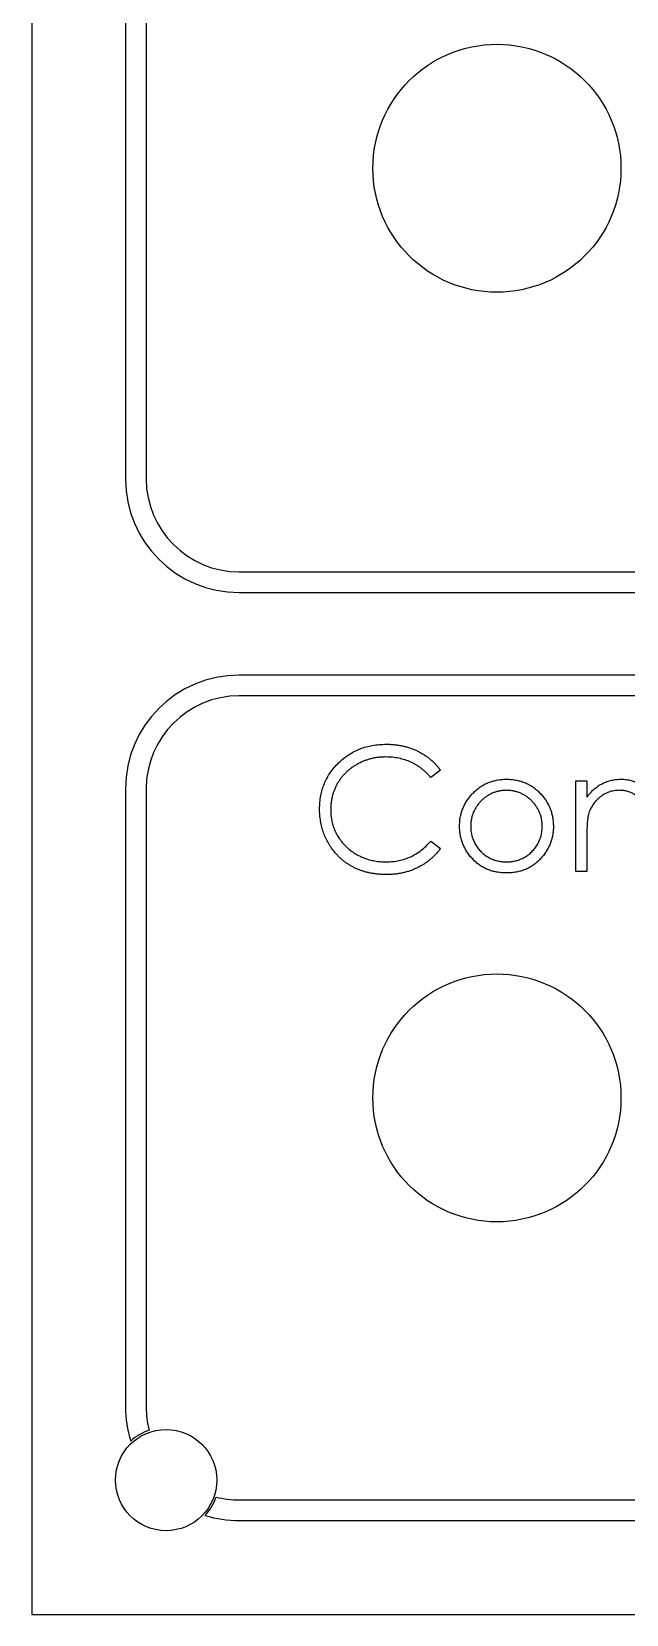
# Model space of a CAD drawing. Header units: millimetres. Extents: x -156 to 156, y -100 to 100.
# Drawn here: x -155.5 to -126.7, y -100.5 to -23.9 of the extents above; entities that cross this region are included whole.
import ezdxf

# ---------------------------------------------------------------- set-up
doc = ezdxf.new("R2010")
doc.units = ezdxf.units.MM

msp = doc.modelspace()

# ---------------------------------------------------------------- linework, layer by layer
at = {"color": 7, "linetype": 'Continuous', "lineweight": 25}
for p, q in [((-155.5, 100.5), (-155.5, -100.5)), ((-150.964, 90.464), (-150.964, -45.536)), ((-149.964, 90.464), (-149.964, -45.536)), ((-145.464, -50.036), (-80.536, -50.036)), ((-145.464, -51.036), (-80.536, -51.036)), ((-80.536, -55.036), (-145.464, -55.036)), ((-80.536, -56.036), (-145.464, -56.036)), ((-135.731, -59.636), (-136.202, -59.997)), ((-129.192, -64.536), (-129.192, -60.151)), ((-129.192, -60.151), (-128.654, -60.151)), ((-128.654, -60.151), (-128.654, -60.942)), ((-150.964, -60.536), (-150.964, -90.464)), ((-149.964, -60.536), (-149.964, -90.464)), ((-136.202, -63.074), (-135.731, -63.431)), ((-128.654, -62.95), (-128.654, -64.536)), ((-128.654, -64.536), (-129.192, -64.536)), ((-145.464, -94.964), (-80.536, -94.964)), ((-145.464, -95.964), (-80.536, -95.964)), ((-155.5, -100.5), (155.5, -100.5))]:
    msp.add_line(p, q, dxfattribs=at)
for centre, radius in [((-133, -30.5), 6), ((-133, -75.5), 6), ((-149, -94), 2.45)]:
    msp.add_circle(centre, radius, dxfattribs=at)
for centre, radius, start, end in [((-145.464, -45.536), 5.5, 180, 270), ((-145.464, -45.536), 4.5, 180, 270), ((-145.464, -60.536), 5.5, 90, 180), ((-145.464, -60.536), 4.5, 90, 180), ((-145.464, -90.464), 5.5, 180, 197.41418), ((-145.464, -90.464), 4.5, 180, 194.43531), ((-149, -94), 2.55, 108.81477, 132.18463), ((-149, -94), 2.55, 317.81537, 341.18523), ((-145.464, -90.464), 4.5, 255.56469, 270), ((-145.464, -90.464), 5.5, 252.58582, 270)]:
    msp.add_arc(centre, radius, start, end, dxfattribs=at)
for points, knots in [([(-141.577, -61.501), (-141.574, -61.393), (-141.569, -61.18), (-141.524, -60.869), (-141.453, -60.57), (-141.351, -60.285), (-141.222, -60.013), (-141.062, -59.754), (-140.874, -59.508), (-140.659, -59.278), (-140.423, -59.068), (-140.171, -58.883), (-139.902, -58.73), (-139.62, -58.601), (-139.323, -58.502), (-139.011, -58.433), (-138.684, -58.39), (-138.462, -58.384), (-138.349, -58.382)], [0, 0, 0, 0, 0.064558, 0.127014, 0.187955, 0.248014, 0.307748, 0.368235, 0.42947, 0.492743, 0.556258, 0.618217, 0.679655, 0.741246, 0.803415, 0.866815, 0.932328, 1, 1, 1, 1]), ([(-138.349, -58.382), (-138.28, -58.383), (-138.143, -58.384), (-137.941, -58.4), (-137.745, -58.427), (-137.553, -58.463), (-137.366, -58.508), (-137.185, -58.566), (-137.008, -58.633), (-136.837, -58.71), (-136.673, -58.797), (-136.515, -58.892), (-136.365, -58.995), (-136.222, -59.106), (-136.088, -59.227), (-135.96, -59.354), (-135.841, -59.491), (-135.768, -59.588), (-135.731, -59.636)], [0, 0, 0, 0, 0.068548, 0.135683, 0.201215, 0.265682, 0.329267, 0.392395, 0.45507, 0.517127, 0.57879, 0.63974, 0.700192, 0.759806, 0.819628, 0.879355, 0.939512, 1, 1, 1, 1]), ([(-138.382, -58.997), (-138.442, -58.998), (-138.562, -58.999), (-138.74, -59.017), (-138.914, -59.043), (-139.085, -59.081), (-139.252, -59.129), (-139.417, -59.186), (-139.577, -59.257), (-139.734, -59.335), (-139.884, -59.424), (-140.027, -59.52), (-140.161, -59.624), (-140.286, -59.735), (-140.403, -59.852), (-140.51, -59.978), (-140.608, -60.112), (-140.699, -60.251), (-140.78, -60.396), (-140.847, -60.547), (-140.907, -60.701), (-140.955, -60.861), (-140.992, -61.025), (-141.018, -61.193), (-141.036, -61.366), (-141.038, -61.483), (-141.038, -61.542)], [0, 0, 0, 0, 0.043955, 0.087502, 0.130463, 0.172752, 0.215403, 0.25765, 0.300153, 0.343121, 0.385925, 0.427686, 0.468818, 0.509492, 0.549883, 0.58998, 0.630405, 0.670869, 0.711384, 0.751627, 0.791776, 0.832459, 0.873319, 0.914543, 0.956924, 1, 1, 1, 1]), ([(-136.202, -59.997), (-136.236, -59.957), (-136.302, -59.877), (-136.41, -59.766), (-136.522, -59.661), (-136.638, -59.563), (-136.761, -59.475), (-136.888, -59.392), (-137.02, -59.318), (-137.203, -59.228), (-137.442, -59.134), (-137.744, -59.055), (-138.058, -59.005), (-138.273, -59), (-138.382, -58.997)], [0, 0, 0, 0, 0.063163, 0.125475, 0.187121, 0.248294, 0.309295, 0.36985, 0.430973, 0.492456, 0.616148, 0.740844, 0.868183, 1, 1, 1, 1]), ([(-134.207, -60.8), (-134.151, -60.742), (-134.042, -60.627), (-133.858, -60.481), (-133.665, -60.354), (-133.46, -60.252), (-133.244, -60.172), (-133.017, -60.116), (-132.78, -60.079), (-132.618, -60.076), (-132.536, -60.074)], [0, 0, 0, 0, 0.128498, 0.252713, 0.374819, 0.496436, 0.617911, 0.741288, 0.8687, 1, 1, 1, 1]), ([(-132.536, -60.074), (-132.454, -60.076), (-132.292, -60.079), (-132.056, -60.116), (-131.831, -60.172), (-131.615, -60.25), (-131.412, -60.354), (-131.219, -60.478), (-131.036, -60.625), (-130.926, -60.739), (-130.87, -60.796)], [0, 0, 0, 0, 0.131751, 0.258332, 0.382134, 0.503804, 0.624693, 0.746871, 0.871514, 1, 1, 1, 1]), ([(-128.654, -60.942), (-128.596, -60.87), (-128.485, -60.731), (-128.299, -60.548), (-128.103, -60.397), (-127.897, -60.277), (-127.682, -60.186), (-127.458, -60.121), (-127.225, -60.082), (-127.066, -60.077), (-126.986, -60.074)], [0, 0, 0, 0, 0.140976, 0.273569, 0.398988, 0.51993, 0.63811, 0.756589, 0.87686, 1, 1, 1, 1]), ([(-126.986, -60.074), (-126.904, -60.077), (-126.746, -60.083), (-126.514, -60.129), (-126.298, -60.208), (-126.099, -60.317), (-125.918, -60.451), (-125.76, -60.608), (-125.629, -60.789), (-125.541, -60.956), (-125.484, -61.105), (-125.447, -61.232), (-125.416, -61.374), (-125.389, -61.53), (-125.371, -61.701), (-125.357, -61.887), (-125.347, -62.087), (-125.346, -62.225), (-125.346, -62.296)], [0, 0, 0, 0, 0.07724, 0.151178, 0.223488, 0.295543, 0.366976, 0.437131, 0.507044, 0.57856, 0.616614, 0.658756, 0.704491, 0.754803, 0.809332, 0.868274, 0.932073, 1, 1, 1, 1]), ([(-134.808, -62.355), (-134.806, -62.282), (-134.802, -62.137), (-134.774, -61.922), (-134.727, -61.715), (-134.661, -61.517), (-134.576, -61.325), (-134.472, -61.141), (-134.349, -60.964), (-134.255, -60.855), (-134.207, -60.8)], [0, 0, 0, 0, 0.128919, 0.255238, 0.378679, 0.501088, 0.622714, 0.746241, 0.871589, 1, 1, 1, 1]), ([(-132.538, -60.612), (-132.597, -60.614), (-132.711, -60.617), (-132.881, -60.642), (-133.043, -60.682), (-133.2, -60.737), (-133.35, -60.81), (-133.494, -60.898), (-133.632, -61.002), (-133.761, -61.121), (-133.88, -61.251), (-133.984, -61.39), (-134.072, -61.535), (-134.145, -61.686), (-134.2, -61.845), (-134.24, -62.011), (-134.264, -62.183), (-134.268, -62.299), (-134.269, -62.359)], [0, 0, 0, 0, 0.063846, 0.126044, 0.187165, 0.247399, 0.30838, 0.36978, 0.432584, 0.497641, 0.562401, 0.625557, 0.687332, 0.748313, 0.809791, 0.871768, 0.934836, 1, 1, 1, 1]), ([(-130.808, -62.359), (-130.809, -62.299), (-130.813, -62.183), (-130.837, -62.011), (-130.877, -61.845), (-130.932, -61.686), (-131.005, -61.534), (-131.095, -61.39), (-131.198, -61.251), (-131.318, -61.122), (-131.447, -61.002), (-131.585, -60.898), (-131.729, -60.81), (-131.879, -60.737), (-132.035, -60.682), (-132.198, -60.642), (-132.366, -60.617), (-132.481, -60.614), (-132.538, -60.612)], [0, 0, 0, 0, 0.065185, 0.128274, 0.19027, 0.251768, 0.312769, 0.374793, 0.43797, 0.503047, 0.568125, 0.63095, 0.692369, 0.752973, 0.813641, 0.874355, 0.936573, 1, 1, 1, 1]), ([(-130.87, -60.796), (-130.822, -60.852), (-130.727, -60.961), (-130.605, -61.138), (-130.5, -61.322), (-130.416, -61.514), (-130.35, -61.714), (-130.303, -61.921), (-130.275, -62.136), (-130.271, -62.281), (-130.269, -62.355)], [0, 0, 0, 0, 0.128157, 0.253834, 0.376506, 0.498534, 0.621368, 0.744565, 0.870634, 1, 1, 1, 1]), ([(-127.079, -60.612), (-127.123, -60.613), (-127.208, -60.615), (-127.335, -60.631), (-127.459, -60.658), (-127.579, -60.693), (-127.695, -60.743), (-127.81, -60.798), (-127.919, -60.868), (-128.024, -60.945), (-128.122, -61.031), (-128.214, -61.122), (-128.295, -61.218), (-128.369, -61.319), (-128.433, -61.425), (-128.489, -61.537), (-128.536, -61.653), (-128.559, -61.733), (-128.571, -61.774)], [0, 0, 0, 0, 0.063986, 0.126627, 0.188984, 0.25023, 0.312351, 0.374574, 0.438148, 0.50292, 0.567974, 0.630771, 0.692935, 0.754398, 0.815218, 0.876117, 0.938015, 1, 1, 1, 1]), ([(-125.948, -61.475), (-125.967, -61.407), (-126.002, -61.276), (-126.088, -61.099), (-126.198, -60.947), (-126.331, -60.824), (-126.488, -60.727), (-126.666, -60.661), (-126.866, -60.619), (-127.006, -60.615), (-127.079, -60.612)], [0, 0, 0, 0, 0.1355195, 0.2608332, 0.378476, 0.4931776, 0.609281, 0.729981, 0.8592613, 1, 1, 1, 1]), ([(-140.816, -63.64), (-140.877, -63.565), (-140.998, -63.417), (-141.152, -63.177), (-141.284, -62.925), (-141.391, -62.662), (-141.475, -62.388), (-141.533, -62.102), (-141.57, -61.805), (-141.575, -61.603), (-141.577, -61.501)], [0, 0, 0, 0, 0.124329, 0.247156, 0.36878, 0.490734, 0.613614, 0.738958, 0.867311, 1, 1, 1, 1]), ([(-141.038, -61.542), (-141.036, -61.63), (-141.032, -61.804), (-140.994, -62.059), (-140.937, -62.304), (-140.851, -62.536), (-140.745, -62.758), (-140.61, -62.968), (-140.455, -63.168), (-140.276, -63.352), (-140.08, -63.521), (-139.87, -63.67), (-139.646, -63.794), (-139.41, -63.897), (-139.161, -63.976), (-138.9, -64.032), (-138.627, -64.069), (-138.44, -64.072), (-138.345, -64.074)], [0, 0, 0, 0, 0.064323, 0.12629, 0.186726, 0.246146, 0.305576, 0.365429, 0.426326, 0.48884, 0.551725, 0.613919, 0.675484, 0.737334, 0.800229, 0.864502, 0.931041, 1, 1, 1, 1]), ([(-128.571, -61.774), (-128.578, -61.803), (-128.592, -61.867), (-128.608, -61.973), (-128.623, -62.095), (-128.635, -62.234), (-128.642, -62.39), (-128.65, -62.562), (-128.653, -62.75), (-128.654, -62.882), (-128.654, -62.95)], [0, 0, 0, 0, 0.076995, 0.167615, 0.271052, 0.38946, 0.520843, 0.666399, 0.826094, 1, 1, 1, 1]), ([(-132.536, -64.612), (-132.618, -64.61), (-132.778, -64.606), (-133.013, -64.575), (-133.235, -64.522), (-133.447, -64.447), (-133.647, -64.352), (-133.836, -64.234), (-134.013, -64.096), (-134.176, -63.938), (-134.323, -63.767), (-134.453, -63.586), (-134.563, -63.399), (-134.652, -63.204), (-134.722, -63.002), (-134.771, -62.792), (-134.803, -62.576), (-134.806, -62.429), (-134.808, -62.355)], [0, 0, 0, 0, 0.068742, 0.134635, 0.198324, 0.260825, 0.322714, 0.384555, 0.446913, 0.510958, 0.574931, 0.636685, 0.697483, 0.757134, 0.816966, 0.876818, 0.937663, 1, 1, 1, 1]), ([(-134.269, -62.359), (-134.266, -62.436), (-134.261, -62.588), (-134.217, -62.812), (-134.142, -63.027), (-134.042, -63.232), (-133.916, -63.422), (-133.768, -63.591), (-133.599, -63.737), (-133.411, -63.859), (-133.208, -63.955), (-132.993, -64.023), (-132.769, -64.067), (-132.616, -64.072), (-132.538, -64.074)], [0, 0, 0, 0, 0.084733, 0.168179, 0.251488, 0.335841, 0.419834, 0.502345, 0.583649, 0.665931, 0.748717, 0.831047, 0.91441, 1, 1, 1, 1]), ([(-132.538, -64.074), (-132.461, -64.072), (-132.308, -64.067), (-132.084, -64.023), (-131.87, -63.954), (-131.667, -63.859), (-131.48, -63.737), (-131.309, -63.592), (-131.162, -63.422), (-131.037, -63.232), (-130.934, -63.028), (-130.86, -62.812), (-130.816, -62.588), (-130.81, -62.436), (-130.808, -62.359)], [0, 0, 0, 0, 0.085606, 0.168983, 0.250908, 0.333708, 0.416005, 0.49766, 0.579893, 0.663902, 0.748466, 0.831791, 0.915252, 1, 1, 1, 1]), ([(-130.269, -62.355), (-130.271, -62.429), (-130.274, -62.576), (-130.306, -62.792), (-130.355, -63.002), (-130.425, -63.204), (-130.514, -63.399), (-130.624, -63.586), (-130.754, -63.767), (-130.901, -63.938), (-131.064, -64.096), (-131.241, -64.234), (-131.428, -64.352), (-131.628, -64.447), (-131.839, -64.522), (-132.062, -64.574), (-132.295, -64.606), (-132.455, -64.61), (-132.536, -64.612)], [0, 0, 0, 0, 0.062416, 0.123337, 0.183265, 0.243172, 0.302898, 0.363774, 0.425605, 0.489659, 0.553785, 0.616222, 0.677854, 0.739517, 0.802097, 0.865866, 0.931508, 1, 1, 1, 1]), ([(-138.345, -64.074), (-138.24, -64.071), (-138.034, -64.065), (-137.732, -64.017), (-137.442, -63.939), (-137.166, -63.829), (-136.903, -63.687), (-136.653, -63.514), (-136.417, -63.31), (-136.274, -63.154), (-136.202, -63.074)], [0, 0, 0, 0, 0.128515, 0.252949, 0.374755, 0.49594, 0.617181, 0.740909, 0.867811, 1, 1, 1, 1]), ([(-135.731, -63.431), (-135.769, -63.48), (-135.844, -63.578), (-135.967, -63.715), (-136.096, -63.845), (-136.232, -63.965), (-136.375, -64.078), (-136.526, -64.182), (-136.683, -64.276), (-136.847, -64.363), (-137.016, -64.44), (-137.191, -64.506), (-137.371, -64.563), (-137.555, -64.61), (-137.745, -64.646), (-137.939, -64.67), (-138.139, -64.687), (-138.273, -64.689), (-138.341, -64.689)], [0, 0, 0, 0, 0.0616742, 0.1230531, 0.183475, 0.2437265, 0.3042789, 0.3648629, 0.4259462, 0.4873912, 0.5492204, 0.6111436, 0.6735285, 0.7369615, 0.8007853, 0.8660126, 0.9321007, 1, 1, 1, 1]), ([(-138.341, -64.689), (-138.406, -64.689), (-138.533, -64.688), (-138.722, -64.674), (-138.905, -64.654), (-139.083, -64.624), (-139.257, -64.59), (-139.424, -64.543), (-139.587, -64.49), (-139.744, -64.429), (-139.897, -64.359), (-140.044, -64.281), (-140.186, -64.194), (-140.323, -64.101), (-140.455, -63.998), (-140.581, -63.887), (-140.703, -63.769), (-140.778, -63.683), (-140.816, -63.64)], [0, 0, 0, 0, 0.069663, 0.13775, 0.203917, 0.26878, 0.332414, 0.394754, 0.45618, 0.516996, 0.577396, 0.637198, 0.696999, 0.756756, 0.816554, 0.876948, 0.938132, 1, 1, 1, 1])]:
    msp.add_open_spline(points, degree=3, knots=knots, dxfattribs=at)

doc.saveas('drawing.dxf')
